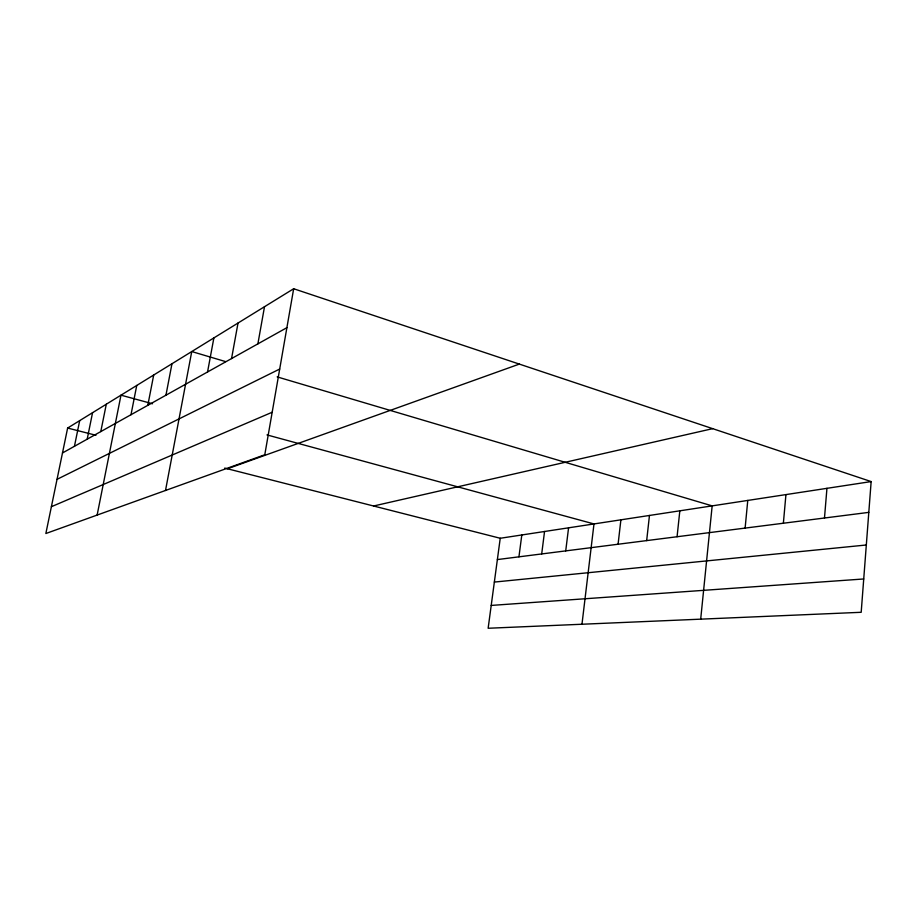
<?xml version="1.0" encoding="UTF-8"?>
<svg xmlns="http://www.w3.org/2000/svg" width="917" height="917" viewBox="0 0 917 917"><rect width="100%" height="100%" fill="white"/><g stroke="black" fill="none" stroke-linecap="round" stroke-linejoin="round"><path stroke-width="1.38" d="M871.15 481.574L861.189 612.292L488.142 628.26L500.235 538.268L871.15 481.574L293.669 288.74L67.629 428.056L45.85 533.522L264.784 454.763L293.669 288.74M824.486 518.002L826.951 488.325M783.37 523.229L785.938 494.595M745.12 528.089L747.768 500.43M700.691 619.158L712.165 505.875L277.175 376.887M677.067 536.743L679.829 510.815M646.668 540.606L649.465 515.457M618.081 544.24L620.901 519.824M581.974 624.248L593.987 523.939L266.985 434.91M565.72 550.888L568.574 527.825M541.695 553.948L544.549 531.493M518.942 556.837L521.807 534.966M257.883 343.864L264.509 306.702M231.554 358.57L238.03 323.025M207.551 371.97L213.879 337.915M165.507 490.48L191.745 351.555L225.49 361.562M165.943 395.204L171.972 363.74M147.809 405.337L153.701 375.007M130.993 414.725L136.748 385.449M97.133 515.079L120.987 395.17L152.531 403.755M100.79 431.586L106.292 404.225M87.184 439.186L92.56 412.684M74.437 446.304L79.699 420.616M62.482 452.975L286.895 327.667M57.049 479.327L279.696 369.035M51.386 506.711L272.177 412.249M227.462 468.77L519.331 364.095M373.563 506.001L712.669 428.652M497.369 559.576L868.8 512.374M494.343 582.077L866.313 544.996M491.214 605.426L863.722 578.971M67.629 428.056L95.953 435.266M224.734 468.083L500.235 538.268"/></g></svg>
